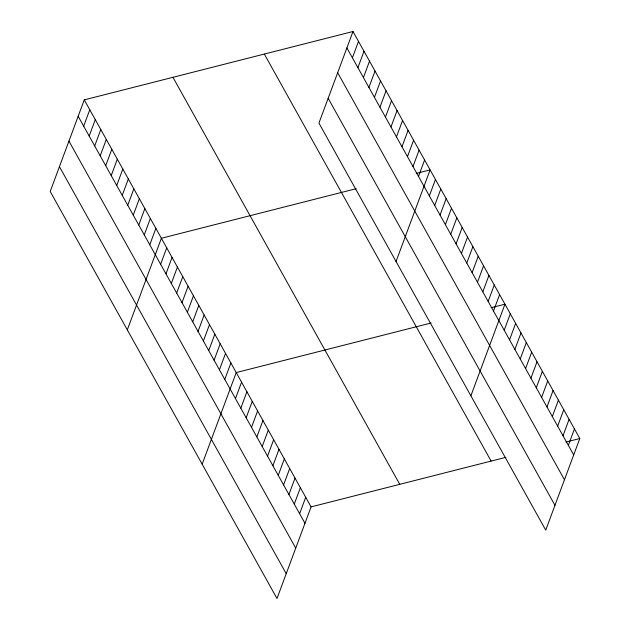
<?xml version="1.0" encoding="UTF-8"?>
<svg xmlns="http://www.w3.org/2000/svg" width="630" height="630" viewBox="0 0 630 630"><rect width="100%" height="100%" fill="white"/><g stroke="black" fill="none" stroke-linecap="round" stroke-linejoin="round"><path stroke-width="0.94" d="M84.27 99.871L50.203 191.481L277.003 598.5L311.07 506.89L84.27 99.871L352.997 31.5L579.797 438.519L545.73 530.129L318.93 123.11L352.997 31.5M83.68 126.165L89.783 109.754M89.184 136.048L95.287 119.637M94.697 145.932L100.8 129.52M100.201 155.815L106.305 139.411M105.706 165.706L111.809 149.294M111.219 175.589L117.322 159.177M116.723 185.472L122.826 169.06M122.236 195.355L128.339 178.944M127.74 205.246L133.844 188.835M133.253 215.129L139.356 198.718M138.757 225.012L144.861 208.601M144.262 234.895L150.365 218.484M149.775 244.779L155.878 228.367M127.315 329.868L161.382 238.258L356.21 188.685M160.626 264.261L166.73 247.85M165.974 273.853L172.077 257.442M171.321 283.445L177.424 267.041M176.668 293.044L182.771 276.633M182.007 302.636L188.11 286.225M187.354 312.228L193.457 295.816M192.701 321.828L198.804 305.416M198.048 331.419L204.151 315.008M203.395 341.011L209.499 324.6M208.743 350.603L214.846 334.199M214.09 360.202L220.193 343.791M219.429 369.794L225.532 353.383M224.776 379.386L230.879 362.974M352.406 57.795L358.509 41.383M202.159 464.184L236.226 372.574L431.054 323.009M357.911 67.678L364.014 51.266M235.47 398.577L241.573 382.166M363.423 77.569L369.526 61.157M240.817 408.169L246.921 391.758M246.165 417.769L252.268 401.357M368.928 87.452L375.031 71.04M251.504 427.36L257.607 410.949M374.44 97.335L380.544 80.924M256.851 436.952L262.954 420.541M379.945 107.218L386.048 90.807M262.198 446.544L268.301 430.14M385.45 117.101L391.553 100.69M267.545 456.144L273.648 439.732M390.962 126.992L397.065 110.581M272.892 465.735L278.995 449.324M396.467 136.875L402.57 120.464M278.239 475.327L284.343 458.916M401.979 146.758L408.083 130.347M283.587 484.927L289.69 468.515M407.484 156.642L413.587 140.23M288.926 494.519L295.029 478.107M412.989 166.525L419.092 150.121M294.273 504.11L300.376 487.699M418.501 176.416L424.604 160.004M299.62 513.702L305.723 497.298M396.042 261.497L430.109 169.887L416.257 173.415M429.353 195.891L435.456 179.479M434.7 205.482L440.803 189.079M440.047 215.082L446.15 198.671M445.394 224.674L451.497 208.262M450.733 234.266L456.844 217.854M456.081 243.865L462.184 227.454M461.428 253.457L467.531 237.045M466.775 263.049L472.878 246.637M472.122 272.64L478.225 256.237M477.469 282.24L483.572 265.829M482.816 291.832L488.919 275.42M488.155 301.423L494.259 285.012M493.503 311.023L499.606 294.612M470.886 395.813L504.953 304.203L491.101 307.731M504.197 330.207L510.3 313.795M509.544 339.806L515.647 323.395M514.891 349.398L520.994 332.986M520.23 358.99L526.333 342.578M525.577 368.582L531.681 352.17M530.925 378.181L537.028 361.77M536.272 387.773L542.375 371.361M541.619 397.365L547.722 380.953M546.966 406.964L553.069 390.553M552.313 416.556L558.416 400.144M557.652 426.148L563.755 409.736M562.999 435.74L569.103 419.336M568.347 445.339L574.45 428.928M311.07 506.89L505.898 457.325M565.937 442.047L579.797 438.519M346.894 47.912L573.694 454.931M337.664 72.726L564.464 479.745M328.159 98.296L554.959 505.315M264.324 54.062L491.116 461.081M172.951 77.309L399.751 484.328M78.167 116.282L304.967 523.302M68.938 141.096L295.738 548.116M59.433 166.666L286.233 573.686"/></g></svg>
